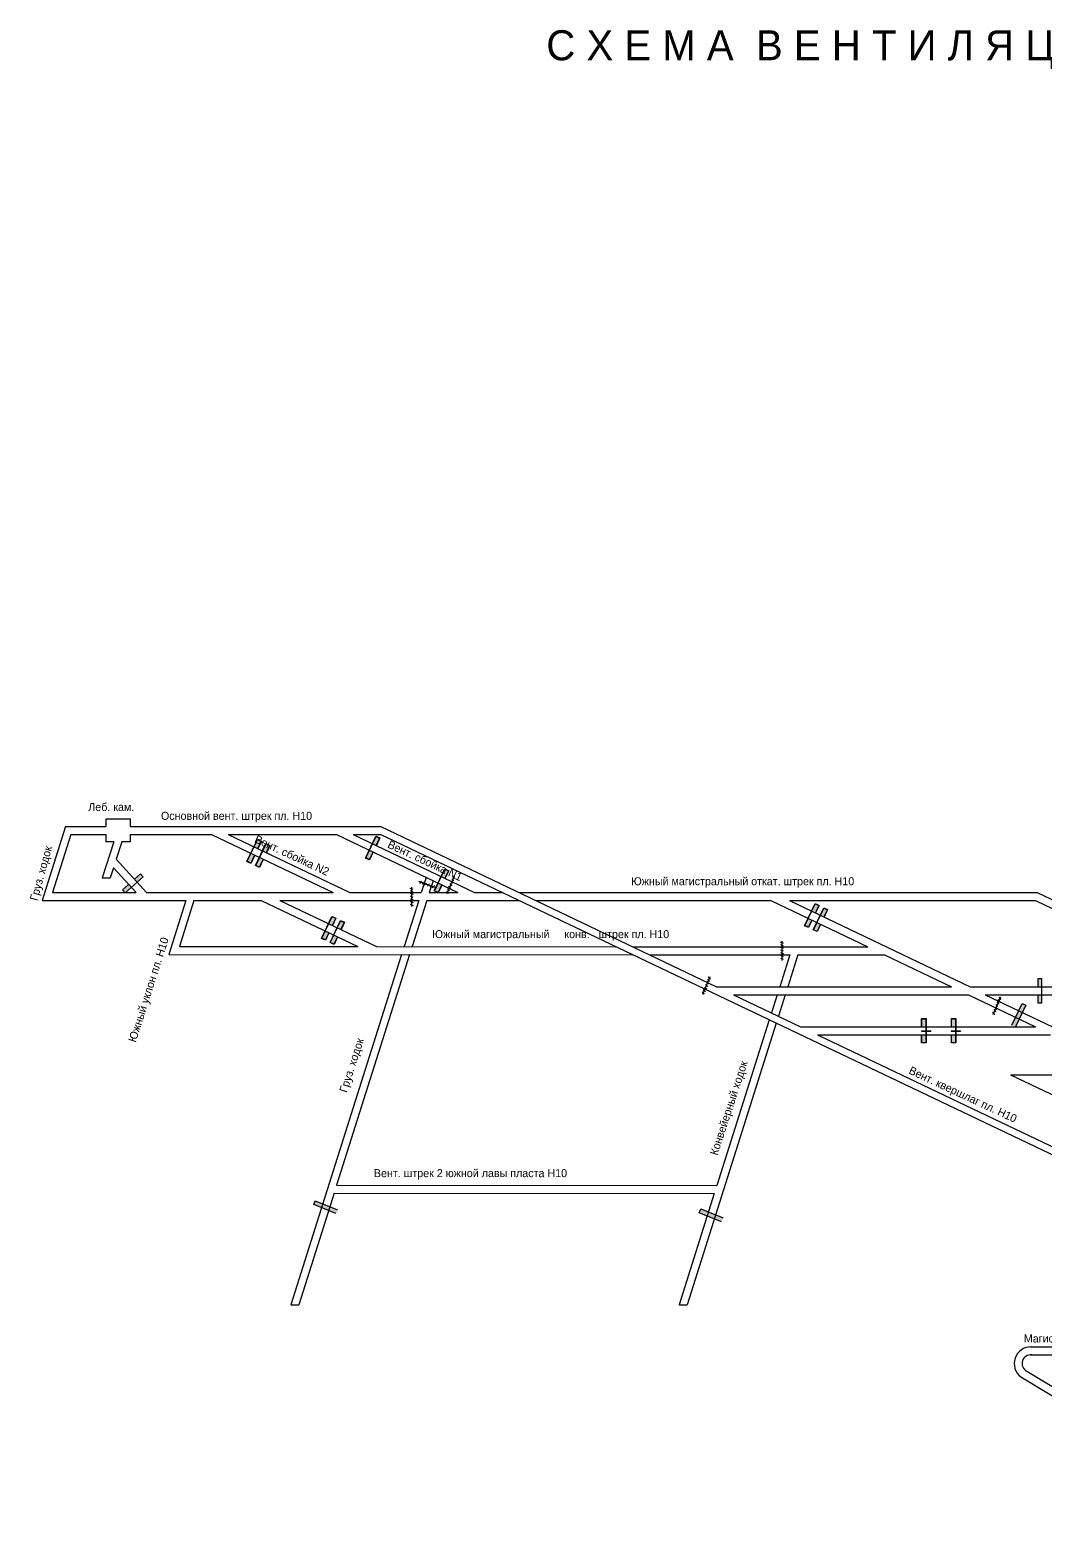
# Model space of a CAD drawing. Header units: millimetres. Extents: x -1214 to 307, y -485 to 466.
# Drawn here: x -1214 to -707, y -279 to 466 of the extents above; entities that cross this region are included whole.
import ezdxf

# ---------------------------------------------------------------- set-up
doc = ezdxf.new("R2010")
doc.units = ezdxf.units.MM
doc.layers.add('Двери', color=7, linetype='Continuous')
doc.layers.add('Перемычки', color=7, linetype='Continuous')

msp = doc.modelspace()

# ---------------------------------------------------------------- hatches: boundary and pattern name
at = {"layer": 'Двери'}
h = msp.add_hatch(color=256, dxfattribs=at)
h.paths.add_polyline_path([(-1100.11, 56.7), (-1098.34, 60.41), (-1100.33, 61.35), (-1102.09, 57.65), (-1102, 57.61), (-1100.28, 61.22), (-1098.48, 60.36), (-1100.2, 56.75)])
h.paths.add_polyline_path([(-1103.72, 54), (-1102, 57.61), (-1102.09, 57.65), (-1103.81, 54.04)])
h.paths.add_polyline_path([(-1103.59, 49.39), (-1101.83, 53.09), (-1101.92, 53.14), (-1103.64, 49.53), (-1105.45, 50.39), (-1103.72, 54), (-1103.81, 54.04), (-1105.58, 50.34)])
h = msp.add_hatch(color=3, dxfattribs=at)
h.paths.add_polyline_path([(-1098.48, 60.36), (-1100.28, 61.22), (-1102, 57.61), (-1100.2, 56.75)])
h.paths.add_polyline_path([(-1105.45, 50.39), (-1103.64, 49.53), (-1101.92, 53.14), (-1103.72, 54)])
h = msp.add_hatch(color=256, dxfattribs=at)
h.paths.add_polyline_path([(-1040.85, 58.38), (-1039.09, 62.08), (-1041.08, 63.02), (-1042.84, 59.32), (-1042.75, 59.28), (-1041.03, 62.89), (-1039.22, 62.03), (-1040.94, 58.42)])
h.paths.add_polyline_path([(-1044.47, 55.67), (-1042.75, 59.28), (-1042.84, 59.32), (-1044.56, 55.71)])
h.paths.add_polyline_path([(-1044.34, 51.06), (-1042.58, 54.76), (-1042.67, 54.81), (-1044.39, 51.2), (-1046.19, 52.06), (-1044.47, 55.67), (-1044.56, 55.71), (-1046.33, 52.01)])
h = msp.add_hatch(color=3, dxfattribs=at)
h.paths.add_polyline_path([(-1039.22, 62.03), (-1041.03, 62.89), (-1042.75, 59.28), (-1040.94, 58.42)])
h.paths.add_polyline_path([(-1046.19, 52.06), (-1044.39, 51.2), (-1042.67, 54.81), (-1044.47, 55.67)])
h = msp.add_hatch(color=256, dxfattribs=at)
h.paths.add_polyline_path([(-1095.83, 54.66), (-1094.06, 58.36), (-1096.05, 59.31), (-1097.81, 55.61), (-1097.72, 55.57), (-1096, 59.18), (-1094.2, 58.32), (-1095.92, 54.7)])
h.paths.add_polyline_path([(-1099.45, 51.96), (-1097.72, 55.57), (-1097.81, 55.61), (-1099.54, 52)])
h.paths.add_polyline_path([(-1099.32, 47.35), (-1097.55, 51.05), (-1097.64, 51.09), (-1099.36, 47.48), (-1101.17, 48.34), (-1099.45, 51.96), (-1099.54, 52), (-1101.3, 48.3)])
h = msp.add_hatch(color=3, dxfattribs=at)
h.paths.add_polyline_path([(-1094.2, 58.32), (-1096, 59.18), (-1097.72, 55.57), (-1095.92, 54.7)])
h.paths.add_polyline_path([(-1101.17, 48.34), (-1099.36, 47.48), (-1097.64, 51.09), (-1099.45, 51.96)])
h = msp.add_hatch(color=256, dxfattribs=at)
h.paths.add_polyline_path([(-1006.44, 42.02), (-1004.67, 45.72), (-1006.66, 46.67), (-1008.42, 42.97), (-1008.33, 42.93), (-1006.61, 46.54), (-1004.81, 45.68), (-1006.53, 42.07)])
h.paths.add_polyline_path([(-1010.05, 39.32), (-1008.33, 42.93), (-1008.42, 42.97), (-1010.14, 39.36)])
h.paths.add_polyline_path([(-1009.92, 34.71), (-1008.16, 38.41), (-1008.25, 38.46), (-1009.97, 34.85), (-1011.78, 35.71), (-1010.05, 39.32), (-1010.14, 39.36), (-1011.91, 35.66)])
h = msp.add_hatch(color=3, dxfattribs=at)
h.paths.add_polyline_path([(-1004.81, 45.68), (-1006.61, 46.54), (-1008.33, 42.93), (-1006.53, 42.07)])
h.paths.add_polyline_path([(-1011.78, 35.71), (-1009.97, 34.85), (-1008.25, 38.46), (-1010.05, 39.32)])
h = msp.add_hatch(color=256, dxfattribs=at)
h.paths.add_polyline_path([(-1161.83, 41.54), (-1158.79, 44.3), (-1157.31, 42.67), (-1160.35, 39.91), (-1160.42, 39.99), (-1157.45, 42.67), (-1158.8, 44.15), (-1161.76, 41.47)])
h.paths.add_polyline_path([(-1163.38, 37.3), (-1160.42, 39.99), (-1160.35, 39.91), (-1163.31, 37.23)])
h.paths.add_polyline_path([(-1167.83, 36.1), (-1164.79, 38.86), (-1164.72, 38.78), (-1167.69, 36.09), (-1166.34, 34.61), (-1163.38, 37.3), (-1163.31, 37.23), (-1166.35, 34.47)])
h = msp.add_hatch(color=3, dxfattribs=at)
h.paths.add_polyline_path([(-1158.8, 44.15), (-1157.45, 42.67), (-1160.42, 39.99), (-1161.76, 41.47)])
h.paths.add_polyline_path([(-1166.34, 34.61), (-1167.69, 36.09), (-1164.72, 38.78), (-1163.38, 37.3)])
h = msp.add_hatch(color=256, dxfattribs=at)
h.paths.add_polyline_path([(-1062.81, 18.25), (-1061.04, 21.95), (-1063.03, 22.9), (-1064.79, 19.2), (-1064.7, 19.16), (-1062.98, 22.77), (-1061.18, 21.91), (-1062.9, 18.3)])
h.paths.add_polyline_path([(-1066.42, 15.55), (-1064.7, 19.16), (-1064.79, 19.2), (-1066.51, 15.59)])
h.paths.add_polyline_path([(-1066.29, 10.94), (-1064.53, 14.64), (-1064.62, 14.69), (-1066.34, 11.08), (-1068.15, 11.94), (-1066.42, 15.55), (-1066.51, 15.59), (-1068.28, 11.89)])
h = msp.add_hatch(color=3, dxfattribs=at)
h.paths.add_polyline_path([(-1061.18, 21.91), (-1062.98, 22.77), (-1064.7, 19.16), (-1062.9, 18.3)])
h.paths.add_polyline_path([(-1068.15, 11.94), (-1066.34, 11.08), (-1064.62, 14.69), (-1066.42, 15.55)])
h = msp.add_hatch(color=256, dxfattribs=at)
h.paths.add_polyline_path([(-821.38, 24.59), (-819.62, 28.29), (-821.6, 29.24), (-823.37, 25.54), (-823.28, 25.49), (-821.55, 29.1), (-819.75, 28.24), (-821.47, 24.63)])
h.paths.add_polyline_path([(-825, 21.88), (-823.28, 25.49), (-823.37, 25.54), (-825.09, 21.93)])
h.paths.add_polyline_path([(-824.87, 17.28), (-823.1, 20.98), (-823.19, 21.02), (-824.92, 17.41), (-826.72, 18.27), (-825, 21.88), (-825.09, 21.93), (-826.85, 18.23)])
h = msp.add_hatch(color=3, dxfattribs=at)
h.paths.add_polyline_path([(-819.75, 28.24), (-821.55, 29.1), (-823.28, 25.49), (-821.47, 24.63)])
h.paths.add_polyline_path([(-826.72, 18.27), (-824.92, 17.41), (-823.19, 21.02), (-825, 21.88)])
h = msp.add_hatch(color=256, dxfattribs=at)
h.paths.add_polyline_path([(-817.1, 22.55), (-815.34, 26.25), (-817.32, 27.19), (-819.09, 23.49), (-819, 23.45), (-817.28, 27.06), (-815.47, 26.2), (-817.19, 22.59)])
h.paths.add_polyline_path([(-820.72, 19.84), (-819, 23.45), (-819.09, 23.49), (-820.81, 19.88)])
h.paths.add_polyline_path([(-820.59, 15.24), (-818.82, 18.94), (-818.91, 18.98), (-820.64, 15.37), (-822.44, 16.23), (-820.72, 19.84), (-820.81, 19.88), (-822.58, 16.18)])
h = msp.add_hatch(color=3, dxfattribs=at)
h.paths.add_polyline_path([(-815.47, 26.2), (-817.28, 27.06), (-819, 23.45), (-817.19, 22.59)])
h.paths.add_polyline_path([(-822.44, 16.23), (-820.64, 15.37), (-818.91, 18.98), (-820.72, 19.84)])
h = msp.add_hatch(color=256, dxfattribs=at)
h.paths.add_polyline_path([(-1058.53, 16.21), (-1056.76, 19.91), (-1058.75, 20.86), (-1060.51, 17.16), (-1060.42, 17.11), (-1058.7, 20.72), (-1056.9, 19.86), (-1058.62, 16.25)])
h.paths.add_polyline_path([(-1062.15, 13.5), (-1060.42, 17.11), (-1060.51, 17.16), (-1062.24, 13.55)])
h.paths.add_polyline_path([(-1062.02, 8.9), (-1060.25, 12.6), (-1060.34, 12.64), (-1062.06, 9.03), (-1063.87, 9.89), (-1062.15, 13.5), (-1062.24, 13.55), (-1064, 9.85)])
h = msp.add_hatch(color=3, dxfattribs=at)
h.paths.add_polyline_path([(-1056.9, 19.86), (-1058.7, 20.72), (-1060.42, 17.11), (-1058.62, 16.25)])
h.paths.add_polyline_path([(-1063.87, 9.89), (-1062.06, 9.03), (-1060.34, 12.64), (-1062.15, 13.5)])
h = msp.add_hatch(color=256, dxfattribs=at)
h.paths.add_polyline_path([(-710.43, -12.29), (-710.43, -8.19), (-708.23, -8.19), (-708.23, -12.29), (-708.33, -12.29), (-708.33, -8.29), (-710.33, -8.29), (-710.33, -12.29)])
h.paths.add_polyline_path([(-708.33, -16.29), (-708.33, -12.29), (-708.23, -12.29), (-708.23, -16.29)])
h.paths.add_polyline_path([(-710.43, -20.39), (-710.43, -16.29), (-710.33, -16.29), (-710.33, -20.29), (-708.33, -20.29), (-708.33, -16.29), (-708.23, -16.29), (-708.23, -20.39)])
h = msp.add_hatch(color=3, dxfattribs=at)
h.paths.add_polyline_path([(-710.33, -8.29), (-708.33, -8.29), (-708.33, -12.29), (-710.33, -12.29)])
h.paths.add_polyline_path([(-708.33, -20.29), (-710.33, -20.29), (-710.33, -16.29), (-708.33, -16.29)])
h = msp.add_hatch(color=256, dxfattribs=at)
h.paths.add_polyline_path([(-768.37, -36.29), (-768.37, -40.39), (-766.17, -40.39), (-766.17, -36.29), (-766.27, -36.29), (-766.27, -40.29), (-768.27, -40.29), (-768.27, -36.29)])
h.paths.add_polyline_path([(-766.27, -32.29), (-766.27, -36.29), (-766.17, -36.29), (-766.17, -32.29)])
h.paths.add_polyline_path([(-768.37, -28.19), (-768.37, -32.29), (-768.27, -32.29), (-768.27, -28.29), (-766.27, -28.29), (-766.27, -32.29), (-766.17, -32.29), (-766.17, -28.19)])
h = msp.add_hatch(color=3, dxfattribs=at)
h.paths.add_polyline_path([(-768.27, -40.29), (-766.27, -40.29), (-766.27, -36.29), (-768.27, -36.29)])
h.paths.add_polyline_path([(-766.27, -28.29), (-768.27, -28.29), (-768.27, -32.29), (-766.27, -32.29)])
h = msp.add_hatch(color=256, dxfattribs=at)
h.paths.add_polyline_path([(-753.5, -36.29), (-753.5, -40.39), (-751.3, -40.39), (-751.3, -36.29), (-751.4, -36.29), (-751.4, -40.29), (-753.4, -40.29), (-753.4, -36.29)])
h.paths.add_polyline_path([(-751.4, -32.29), (-751.4, -36.29), (-751.3, -36.29), (-751.3, -32.29)])
h.paths.add_polyline_path([(-753.5, -28.19), (-753.5, -32.29), (-753.4, -32.29), (-753.4, -28.29), (-751.4, -28.29), (-751.4, -32.29), (-751.3, -32.29), (-751.3, -28.19)])
h = msp.add_hatch(color=3, dxfattribs=at)
h.paths.add_polyline_path([(-753.4, -40.29), (-751.4, -40.29), (-751.4, -36.29), (-753.4, -36.29)])
h.paths.add_polyline_path([(-751.4, -28.29), (-753.4, -28.29), (-753.4, -32.29), (-751.4, -32.29)])
at = {"layer": 'Перемычки'}
h = msp.add_hatch(color=256, dxfattribs=at)
h.paths.add_polyline_path([(-718.12, -20.56), (-719.89, -24.26), (-719.8, -24.3), (-718.07, -20.69), (-716.27, -21.55), (-717.99, -25.16), (-717.9, -25.21), (-716.14, -21.51)])
h.paths.add_polyline_path([(-719.8, -24.3), (-719.89, -24.26), (-723.37, -31.57), (-721.39, -32.52), (-717.9, -25.21), (-717.99, -25.16), (-721.44, -32.38), (-723.24, -31.52)])
h = msp.add_hatch(color=3, dxfattribs=at)
h.paths.add_polyline_path([(-716.27, -21.55), (-718.07, -20.69), (-719.8, -24.3), (-717.99, -25.16)])
h.paths.add_polyline_path([(-721.52, -27.91), (-719.71, -28.77), (-717.99, -25.16), (-719.8, -24.3)])
h.paths.add_polyline_path([(-721.52, -27.91), (-723.24, -31.52), (-721.44, -32.38), (-719.71, -28.77)])
h = msp.add_hatch(color=256, dxfattribs=at)
h.paths.add_polyline_path([(-1072.3, -121.2), (-1068.5, -122.73), (-1068.46, -122.64), (-1072.17, -121.14), (-1071.42, -119.29), (-1067.71, -120.79), (-1067.68, -120.69), (-1071.48, -119.16)])
h.paths.add_polyline_path([(-1068.46, -122.64), (-1068.5, -122.73), (-1060.99, -125.77), (-1060.17, -123.73), (-1067.68, -120.69), (-1067.71, -120.79), (-1060.3, -123.78), (-1061.05, -125.64)])
h = msp.add_hatch(color=3, dxfattribs=at)
h.paths.add_polyline_path([(-1071.42, -119.29), (-1072.17, -121.14), (-1068.46, -122.64), (-1067.71, -120.79)])
h.paths.add_polyline_path([(-1064.75, -124.14), (-1064.01, -122.28), (-1067.71, -120.79), (-1068.46, -122.64)])
h.paths.add_polyline_path([(-1064.75, -124.14), (-1061.05, -125.64), (-1060.3, -123.78), (-1064.01, -122.28)])
h = msp.add_hatch(color=256, dxfattribs=at)
h.paths.add_polyline_path([(-879.6, -125.28), (-875.8, -126.82), (-875.76, -126.72), (-879.47, -125.23), (-878.72, -123.37), (-875.01, -124.87), (-874.98, -124.78), (-878.78, -123.24)])
h.paths.add_polyline_path([(-875.76, -126.72), (-875.8, -126.82), (-868.29, -129.85), (-867.46, -127.81), (-874.98, -124.78), (-875.01, -124.87), (-867.59, -127.87), (-868.34, -129.72)])
h = msp.add_hatch(color=3, dxfattribs=at)
h.paths.add_polyline_path([(-878.72, -123.37), (-879.47, -125.23), (-875.76, -126.72), (-875.01, -124.87)])
h.paths.add_polyline_path([(-872.05, -128.22), (-871.3, -126.37), (-875.01, -124.87), (-875.76, -126.72)])
h.paths.add_polyline_path([(-872.05, -128.22), (-868.34, -129.72), (-867.59, -127.87), (-871.3, -126.37)])

# ---------------------------------------------------------------- linework, layer by layer
for p, q in [((-1196.21, 67.75), (-1207.9, 30.79)), ((-1196.21, 67.75), (-1176.13, 67.75)), ((-1192.21, 67.75), (-1192.21, 67.75)), ((-1176.13, 71.55), (-1163.83, 71.55)), ((-1176.13, 71.55), (-1176.13, 67.75)), ((-1163.83, 71.55), (-1163.83, 67.75)), ((-1163.83, 67.75), (-1038.61, 67.75)), ((-1038.61, 67.75), (-870.83, -12.27)), ((-1193.47, 63.75), (-1202.63, 34.79)), ((-1193.47, 63.75), (-1176.13, 63.75)), ((-1172.12, 60.07), (-1177.81, 42.08)), ((-1176.13, 63.75), (-1176.13, 60.07)), ((-1172.12, 60.07), (-1176.13, 60.07)), ((-1168.12, 60.07), (-1170.84, 51.47)), ((-1163.83, 60.07), (-1168.12, 60.07)), ((-1163.83, 63.75), (-1139.4, 63.75)), ((-1163.83, 63.75), (-1163.83, 60.07)), ((-1139.4, 63.75), (-1123.24, 63.75)), ((-1123.24, 63.75), (-1062.52, 34.78)), ((-1114.86, 63.75), (-1054.13, 34.78)), ((-1114.86, 63.75), (-1060.85, 63.75)), ((-1067.35, 63.75), (-1060.85, 63.75)), ((-1060.85, 63.75), (-1000.12, 34.78)), ((-1052.46, 63.75), (-991.74, 34.78)), ((-1052.46, 63.75), (-1038.61, 63.75)), ((-1044.81, 63.75), (-1038.61, 63.75)), ((-1038.61, 63.75), (-517.19, -184.93)), ((-1172.19, 47.19), (-1173.81, 42.08)), ((-1172.19, 47.19), (-1160.94, 34.79)), ((-1170.84, 51.47), (-1155.7, 34.79)), ((-1177.81, 42.08), (-1173.81, 42.08)), ((-1023.29, 37.41), (-1023.29, 27.77)), ((-1010.58, 37.03), (-1019.65, 40.32)), ((-1018.31, 40.49), (-1019.36, 39.39)), ((-1016.01, 42.36), (-1018.41, 34.79)), ((-1017, 40.02), (-1018.05, 38.91)), ((-1015.75, 39.55), (-1016.79, 38.44)), ((-1014.34, 39.11), (-1015.39, 38.01)), ((-1012.54, 40.71), (-1014.41, 34.78)), ((-1013.08, 38.64), (-1014.13, 37.53)), ((-1011.87, 38.24), (-1012.91, 37.14)), ((-1010.65, 37.88), (-1011.69, 36.77)), ((-1001.92, 42.94), (-1005.72, 34.08)), ((-1004.73, 37.93), (-1003.69, 36.82)), ((-1004.21, 39.31), (-1003.17, 38.2)), ((-1003.67, 40.53), (-1002.63, 39.42)), ((-1003.21, 41.72), (-1002.16, 40.61)), ((-1002.77, 42.92), (-1001.72, 41.81)), ((-1207.9, 30.79), (-1136, 30.79)), ((-1202.63, 34.79), (-1160.94, 34.79)), ((-1155.7, 34.79), (-1062.52, 34.78)), ((-1136, 30.79), (-1144.55, 3.75)), ((-1132, 30.79), (-1139.29, 7.75)), ((-1132, 30.79), (-1098.39, 30.78)), ((-1098.39, 30.78), (-1050.08, 7.74)), ((-1089.15, 30.78), (-1040.83, 7.74)), ((-1089.15, 30.78), (-1019.68, 30.78)), ((-1054.13, 34.78), (-1018.41, 34.79)), ((-1019.68, 30.78), (-1026.96, 7.75)), ((-1024.06, 37.06), (-1022.66, 36.45)), ((-1023.99, 35.79), (-1022.59, 35.18)), ((-1023.96, 33.17), (-1022.57, 32.56)), ((-1023.94, 34.51), (-1022.55, 33.9)), ((-1023.91, 30.36), (-1022.51, 29.75)), ((-1023.89, 31.7), (-1022.5, 31.09)), ((-1015.68, 30.78), (-1022.96, 7.74)), ((-1015.68, 30.78), (-969.49, 30.78)), ((-1014.41, 34.78), (-1000.12, 34.78)), ((-1006.62, 34.78), (-1000.12, 34.78)), ((-1005.82, 35.42), (-1004.78, 34.31)), ((-1005.27, 36.7), (-1004.23, 35.59)), ((-991.74, 34.78), (-977.88, 34.78)), ((-969.49, 34.78), (-710.58, 34.78)), ((-961.11, 30.78), (-843.68, 30.78)), ((-843.68, 30.78), (-795.32, 7.72)), ((-834.39, 30.78), (-744.08, -12.29)), ((-834.39, 30.78), (-711.48, 30.78)), ((-711.48, 30.78), (-621.15, -12.3)), ((-710.58, 34.78), (-552.56, -40.58)), ((-1023.91, 28.96), (-1022.51, 28.35)), ((-1139.29, 7.75), (-1050.09, 7.75)), ((-1040.83, 7.74), (-921.16, 7.73)), ((-912.77, 7.73), (-795.32, 7.72)), ((-839.03, 10.11), (-837.64, 9.5)), ((-838.96, 8.84), (-837.57, 8.23)), ((-838.92, 7.56), (-837.52, 6.95)), ((-838.26, 10.46), (-838.26, 0.82)), ((-1144.61, 3.75), (-912.77, 3.73)), ((-1028.23, 3.75), (-1083.6, -171.29)), ((-1024.23, 3.75), (-1060.7, -111.54)), ((-904.38, 3.73), (-834.24, 3.72)), ((-834.24, 3.72), (-839.3, -12.28)), ((-838.93, 6.22), (-837.54, 5.61)), ((-838.88, 3.41), (-837.49, 2.8)), ((-838.88, 2.02), (-837.49, 1.41)), ((-838.86, 4.75), (-837.47, 4.14)), ((-830.24, 3.72), (-835.3, -12.28)), ((-830.24, 3.72), (-811.66, 3.72)), ((-811.66, 3.72), (-786.93, 3.72)), ((-786.93, 3.72), (-753.38, -12.29)), ((-874.15, -7.35), (-877.95, -16.21)), ((-875, -7.37), (-873.95, -8.48)), ((-878.05, -14.86), (-877.01, -15.97)), ((-877.5, -13.59), (-876.46, -14.7)), ((-876.96, -12.36), (-875.92, -13.47)), ((-876.44, -10.98), (-875.4, -12.09)), ((-875.9, -9.75), (-874.86, -10.87)), ((-875.43, -8.56), (-874.39, -9.67)), ((-870.83, -12.27), (-807.91, -12.28)), ((-807.91, -12.28), (-753.38, -12.29)), ((-744.08, -12.29), (-621.15, -12.3)), ((-862.44, -16.27), (-799.52, -16.28)), ((-862.44, -16.27), (-828.88, -32.28)), ((-840.57, -16.28), (-843.44, -25.34)), ((-836.57, -16.28), (-839.96, -26.99)), ((-799.52, -16.28), (-744.99, -16.29)), ((-744.99, -16.29), (-711.43, -32.29)), ((-736.6, -16.29), (-703.04, -32.29)), ((-736.6, -16.29), (-612.76, -16.31)), ((-728.99, -17.5), (-732.79, -26.36)), ((-731.28, -21.13), (-730.24, -22.24)), ((-730.74, -19.9), (-729.69, -21.01)), ((-730.27, -18.71), (-729.23, -19.82)), ((-729.84, -17.51), (-728.79, -18.62)), ((-844.53, -28.81), (-870.71, -111.56)), ((-732.89, -25.01), (-731.85, -26.12)), ((-732.34, -23.73), (-731.3, -24.84)), ((-731.8, -22.51), (-730.75, -23.62)), ((-841.06, -30.47), (-885.61, -171.31)), ((-828.88, -32.28), (-765.96, -32.29)), ((-820.49, -36.28), (-765.96, -36.29)), ((-820.49, -36.28), (-537.78, -171.11)), ((-765.96, -32.29), (-711.43, -32.29)), ((-765.96, -36.29), (-703.94, -36.29)), ((-724.01, -56.29), (-662, -56.3)), ((-724.01, -56.29), (-635.61, -98.45)), ((-724.01, -56.29), (-724.01, -56.29)), ((-1060.7, -111.54), (-870.71, -111.56)), ((-1061.96, -115.54), (-1079.6, -171.29)), ((-1061.96, -115.54), (-871.98, -115.56)), ((-871.98, -115.56), (-889.61, -171.31)), ((-1083.6, -171.29), (-1079.6, -171.29)), ((-889.61, -171.31), (-885.61, -171.31)), ((-713.9, -192.29), (-519.62, -192.29)), ((-713.9, -196.29), (-580.23, -196.29)), ((-718.8, -207.32), (-663.04, -241.06)), ((-715.79, -204.47), (-592.76, -278.91))]:
    msp.add_line(p, q)
for centre, radius, start, end in [((-713.75, -200.65), 8.36, 89.0028, 232.86319), ((-713.87, -200.59), 4.33, 82.564, 243.67)]:
    msp.add_arc(centre, radius, start, end)
at = {"layer": 'Двери'}
for p, q in [((-768.48, -34.4), (-763.8, -34.4)), ((-768.48, -34.4), (-768.48, -34.54)), ((-768.48, -34.54), (-763.8, -34.54)), ((-763.8, -34.4), (-763.8, -34.54)), ((-753.61, -34.4), (-753.61, -34.54)), ((-753.61, -34.4), (-748.93, -34.4)), ((-753.61, -34.54), (-748.93, -34.54)), ((-748.93, -34.4), (-748.93, -34.54))]:
    msp.add_line(p, q, dxfattribs=at)
for points in [[(-1101.83, 53.09), (-1103.59, 49.39), (-1105.58, 50.34), (-1100.33, 61.35), (-1098.34, 60.41), (-1100.11, 56.7)], [(-1101.92, 53.14), (-1103.64, 49.53), (-1105.45, 50.39), (-1100.28, 61.22), (-1098.48, 60.36), (-1100.2, 56.75)], [(-1042.58, 54.76), (-1044.34, 51.06), (-1046.33, 52.01), (-1041.08, 63.02), (-1039.09, 62.08), (-1040.85, 58.38)], [(-1042.67, 54.81), (-1044.39, 51.2), (-1046.19, 52.06), (-1041.03, 62.89), (-1039.22, 62.03), (-1040.94, 58.42)], [(-1097.55, 51.05), (-1099.32, 47.35), (-1101.3, 48.3), (-1096.05, 59.31), (-1094.06, 58.36), (-1095.83, 54.66)], [(-1097.64, 51.09), (-1099.36, 47.48), (-1101.17, 48.34), (-1096, 59.18), (-1094.2, 58.32), (-1095.92, 54.7)], [(-1008.16, 38.41), (-1009.92, 34.71), (-1011.91, 35.66), (-1006.66, 46.67), (-1004.67, 45.72), (-1006.44, 42.02)], [(-1008.25, 38.46), (-1009.97, 34.85), (-1011.78, 35.71), (-1006.61, 46.54), (-1004.81, 45.68), (-1006.53, 42.07)], [(-1164.72, 38.78), (-1167.69, 36.09), (-1166.34, 34.61), (-1157.45, 42.67), (-1158.8, 44.15), (-1161.76, 41.47)], [(-1064.53, 14.64), (-1066.29, 10.94), (-1068.28, 11.89), (-1063.03, 22.9), (-1061.04, 21.95), (-1062.81, 18.25)], [(-1064.62, 14.69), (-1066.34, 11.08), (-1068.15, 11.94), (-1062.98, 22.77), (-1061.18, 21.91), (-1062.9, 18.3)], [(-823.1, 20.98), (-824.87, 17.28), (-826.85, 18.23), (-821.6, 29.24), (-819.62, 28.29), (-821.38, 24.59)], [(-823.19, 21.02), (-824.92, 17.41), (-826.72, 18.27), (-821.55, 29.1), (-819.75, 28.24), (-821.47, 24.63)], [(-818.82, 18.94), (-820.59, 15.24), (-822.58, 16.18), (-817.32, 27.19), (-815.34, 26.25), (-817.1, 22.55)], [(-818.91, 18.98), (-820.64, 15.37), (-822.44, 16.23), (-817.28, 27.06), (-815.47, 26.2), (-817.19, 22.59)], [(-1060.25, 12.6), (-1062.02, 8.9), (-1064, 9.85), (-1058.75, 20.86), (-1056.76, 19.91), (-1058.53, 16.21)], [(-1060.34, 12.64), (-1062.06, 9.03), (-1063.87, 9.89), (-1058.7, 20.72), (-1056.9, 19.86), (-1058.62, 16.25)], [(-710.33, -16.29), (-710.33, -20.29), (-708.33, -20.29), (-708.33, -8.29), (-710.33, -8.29), (-710.33, -12.29)], [(-768.37, -32.29), (-768.37, -28.19), (-766.17, -28.19), (-766.17, -40.39), (-768.37, -40.39), (-768.37, -36.29)], [(-768.27, -32.29), (-768.27, -28.29), (-766.27, -28.29), (-766.27, -40.29), (-768.27, -40.29), (-768.27, -36.29)], [(-753.5, -32.29), (-753.5, -28.19), (-751.3, -28.19), (-751.3, -40.39), (-753.5, -40.39), (-753.5, -36.29)], [(-753.4, -32.29), (-753.4, -28.29), (-751.4, -28.29), (-751.4, -40.29), (-753.4, -40.29), (-753.4, -36.29)]]:
    msp.add_lwpolyline(points, dxfattribs=at)
at = {"layer": 'Перемычки'}
for points in [[(-723.24, -31.52), (-718.07, -20.69), (-716.27, -21.55), (-721.44, -32.38)], [(-1061.05, -125.64), (-1072.17, -121.14), (-1071.42, -119.29), (-1060.3, -123.78)], [(-868.34, -129.72), (-879.47, -125.23), (-878.72, -123.37), (-867.59, -127.87)]]:
    msp.add_lwpolyline(points, dxfattribs=at)

# ---------------------------------------------------------------- texts
at = {"lineweight": 40}
msp.add_text('С Х Е М А  В Е Н Т И Л Я Ц И И  Ш А Х Т Ы  "Ц Е Н Т Р А Л Ь Н А Я"', height=15, dxfattribs=at).set_placement((-955.94, 450.77))
for s, p in [('Леб. кам.', (-1184.83, 75.55)), ('Основной вент. штрек пл. Н10', (-1148.5, 71.13)), ('Южный магистральный откат. штрек пл. Н10', (-913.63, 38.44)), ('Южный магистральный     конв.   штрек пл. Н10', (-1012.94, 12)), ('Вент. штрек 2 южной лавы пласта Н10', (-1042.1, -107.46)), ('Магистральный полевой конв. штрек пл. К5', (-717.29, -190.09))]:
    msp.add_text(s, height=4).set_placement(p)
for s, rotation, p in [('Вент. сбойка N2', 335, (-1102.13, 60.09)), ('Вент. сбойка N1', 335, (-1035.64, 57.41)), ('Груз. ходок', 74.50185, (-1210.3, 30.38)), ('Южный уклон пл. Н10', 72.36153, (-1161.1, -40.4)), ('Груз. ходок', 72, (-1055.68, -65.49)), ('Конвейерный ходок', 72, (-870.44, -96.89)), ('Вент. квершлаг пл. Н10', 335, (-775.17, -55.54))]:
    msp.add_text(s, height=4, rotation=rotation).set_placement(p)

doc.saveas('drawing.dxf')
